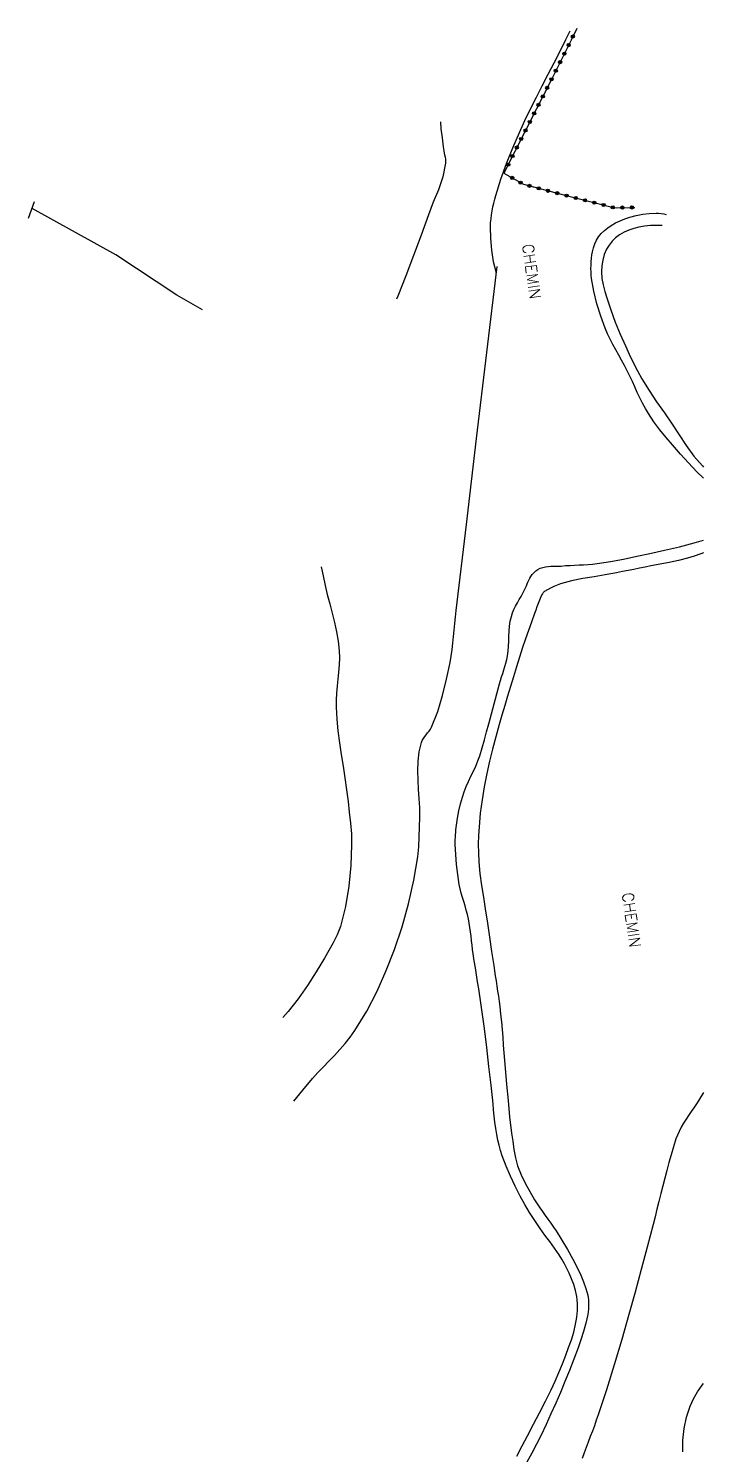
# Model space of a CAD drawing. Header units: millimetres. Extents: x 137000 to 138000, y 152000 to 153001.
# Drawn here: x 137894.2 to 138000, y 152335.4 to 152559 of the extents above; entities that cross this region are included whole.
import ezdxf

# ---------------------------------------------------------------- set-up
doc = ezdxf.new("R2010")
doc.units = ezdxf.units.MM
doc.layers.get('0').update_dxf_attribs({"linetype": 'CONTINUOUS'})
for name, color, linetype in [('W0071', 7, 'CONTINUOUS'), ('W0211', 2, 'CONTINUOUS'), ('W0214', 2, 'CONTINUOUS'), ('W0323', 7, 'CONTINUOUS'), ('W0330', 7, 'CONTINUOUS'), ('W0989', 7, 'CONTINUOUS')]:
    doc.layers.add(name, color=color, linetype=linetype)
doc.styles.get("Standard").update_dxf_attribs({"font": 'romans.shx', "width": 0.85})

# ---------------------------------------------------------------- blocks, each defined once
blk = doc.blocks.new('t323o')
at = {"color": 0, "linetype": 'Continuous'}
for radius in [0.25, 0.15]:
    blk.add_circle((0, 0), radius, dxfattribs=at)

msp = doc.modelspace()

# ---------------------------------------------------------------- linework, layer by layer
at = {"layer": 'W0071'}
for points in [[(137895.06, 152531.85), (137894.11, 152529.21)], [(138000, 152488.5), (137998.98, 152489.5), (137997.67, 152490.88), (137996.4, 152492.28), (137995.15, 152493.72), (137994.15, 152494.9), (137993.17, 152496.1), (137992.23, 152497.34), (137991.36, 152498.63), (137990.89, 152499.44), (137990.44, 152500.26), (137990.03, 152501.1), (137989.63, 152501.95), (137989.25, 152502.8), (137988.86, 152503.65), (137988.47, 152504.49), (137988.06, 152505.33), (137987.62, 152506.16), (137987.17, 152506.99), (137986.71, 152507.8), (137986.25, 152508.62), (137985.8, 152509.45), (137985.37, 152510.29), (137984.96, 152511.14), (137984.6, 152512.01), (137983.9, 152513.9), (137983.28, 152515.83), (137982.79, 152517.8), (137982.46, 152519.8), (137982.41, 152520.33), (137982.38, 152520.86), (137982.36, 152521.39), (137982.37, 152521.91), (137982.4, 152522.44), (137982.45, 152522.97), (137982.52, 152523.49), (137982.62, 152524.01), (137982.77, 152524.62), (137982.96, 152525.22), (137983.21, 152525.81), (137983.54, 152526.35), (137983.97, 152526.88), (137984.46, 152527.34), (137984.99, 152527.75), (137985.55, 152528.12), (137986.23, 152528.52), (137986.94, 152528.87), (137987.68, 152529.16), (137988.43, 152529.4), (137989.44, 152529.67), (137990.47, 152529.87), (137991.51, 152530), (137992.56, 152530.05), (137992.96, 152530.04), (137993.36, 152530), (137993.76, 152529.93), (137994.15, 152529.84)], [(137993.52, 152528.09), (137992.6, 152528.13), (137991.69, 152528.11), (137990.77, 152528.01), (137989.87, 152527.84), (137989.08, 152527.64), (137988.3, 152527.4), (137987.54, 152527.07), (137986.82, 152526.65), (137986.22, 152526.18), (137985.68, 152525.64), (137985.21, 152525.04), (137984.81, 152524.39), (137984.45, 152523.55), (137984.2, 152522.68), (137984.06, 152521.78), (137984, 152520.88), (137984.07, 152519.83), (137984.27, 152518.8), (137984.54, 152517.79), (137984.84, 152516.8), (137985.46, 152514.87), (137986.17, 152512.97), (137986.95, 152511.09), (137987.76, 152509.23), (137988.35, 152507.92), (137988.98, 152506.62), (137989.64, 152505.34), (137990.35, 152504.08), (137991.47, 152502.26), (137992.65, 152500.48), (137993.87, 152498.73), (137995.09, 152496.98), (137996.21, 152495.31), (137997.31, 152493.61), (137998.49, 152491.95), (137999.83, 152490.41), (138000, 152490.25)], [(137970.73, 152335.19), (137971.58, 152336.78), (137972.42, 152338.38), (137973.36, 152340.18), (137974.31, 152341.97), (137975.23, 152343.77), (137976.12, 152345.59), (137976.73, 152346.92), (137977.32, 152348.27), (137977.88, 152349.63), (137978.41, 152351), (137978.85, 152352.19), (137979.29, 152353.39), (137979.68, 152354.62), (137979.96, 152355.87), (137980.05, 152356.41), (137980.13, 152356.95), (137980.19, 152357.49), (137980.23, 152358.03), (137980.25, 152358.58), (137980.25, 152359.13), (137980.22, 152359.67), (137980.16, 152360.22), (137979.96, 152361.17), (137979.66, 152362.1), (137979.3, 152362.99), (137978.92, 152363.88), (137978.57, 152364.62), (137978.2, 152365.34), (137977.8, 152366.05), (137977.38, 152366.74), (137977.03, 152367.28), (137976.66, 152367.8), (137976.28, 152368.31), (137975.9, 152368.82), (137975.51, 152369.33), (137975.13, 152369.84), (137974.75, 152370.35), (137974.39, 152370.88), (137973.56, 152372.12), (137972.75, 152373.37), (137971.97, 152374.64), (137971.24, 152375.94), (137970.46, 152377.48), (137969.73, 152379.05), (137969.05, 152380.65), (137968.45, 152382.27), (137968.19, 152383.08), (137967.96, 152383.91), (137967.77, 152384.74), (137967.6, 152385.58), (137967.44, 152386.54), (137967.31, 152387.51), (137967.2, 152388.48), (137967.1, 152389.45), (137967.01, 152390.41), (137966.93, 152391.38), (137966.83, 152392.35), (137966.73, 152393.32), (137966.37, 152396.28), (137966.02, 152399.24), (137965.65, 152402.21), (137965.25, 152405.16), (137965.1, 152406.26), (137964.93, 152407.36), (137964.76, 152408.45), (137964.59, 152409.55), (137964.41, 152410.64), (137964.24, 152411.74), (137964.07, 152412.84), (137963.9, 152413.93), (137963.81, 152414.62), (137963.72, 152415.31), (137963.64, 152415.99), (137963.56, 152416.68), (137963.48, 152417.37), (137963.38, 152418.06), (137963.27, 152418.74), (137963.15, 152419.42), (137963, 152420.1), (137962.82, 152420.78), (137962.62, 152421.45), (137962.42, 152422.12), (137962.22, 152422.78), (137962.03, 152423.46), (137961.86, 152424.13), (137961.72, 152424.82), (137961.47, 152426.37), (137961.28, 152427.92), (137961.16, 152429.49), (137961.09, 152431.05), (137961.09, 152431.44), (137961.09, 152431.82), (137961.1, 152432.2), (137961.12, 152432.58), (137961.15, 152432.97), (137961.18, 152433.35), (137961.22, 152433.73), (137961.27, 152434.11), (137961.44, 152435.22), (137961.65, 152436.33), (137961.9, 152437.42), (137962.21, 152438.51), (137962.5, 152439.34), (137962.82, 152440.16), (137963.18, 152440.96), (137963.55, 152441.76), (137963.92, 152442.56), (137964.29, 152443.36), (137964.63, 152444.17), (137964.94, 152444.99), (137965.33, 152446.23), (137965.68, 152447.48), (137966, 152448.74), (137966.33, 152449.99), (137966.54, 152450.77), (137966.76, 152451.56), (137966.97, 152452.34), (137967.18, 152453.13), (137967.39, 152453.91), (137967.6, 152454.69), (137967.81, 152455.48), (137968.03, 152456.26), (137968.19, 152456.8), (137968.35, 152457.35), (137968.52, 152457.89), (137968.69, 152458.43), (137968.86, 152458.97), (137969.01, 152459.52), (137969.15, 152460.07), (137969.27, 152460.63), (137969.39, 152461.4), (137969.45, 152462.18), (137969.48, 152462.95), (137969.5, 152463.72), (137969.53, 152464.5), (137969.59, 152465.28), (137969.7, 152466.06), (137969.88, 152466.82), (137970.06, 152467.38), (137970.29, 152467.92), (137970.55, 152468.45), (137970.83, 152468.96), (137971.12, 152469.47), (137971.41, 152469.97), (137971.69, 152470.48), (137971.96, 152470.99), (137972.1, 152471.29), (137972.23, 152471.6), (137972.35, 152471.91), (137972.48, 152472.21), (137972.61, 152472.52), (137972.76, 152472.82), (137972.93, 152473.11), (137973.13, 152473.38), (137973.4, 152473.68), (137973.7, 152473.95), (137974.04, 152474.19), (137974.4, 152474.37), (137975.21, 152474.6), (137976.05, 152474.68), (137976.88, 152474.69), (137977.69, 152474.73), (137978.39, 152474.79), (137979.1, 152474.83), (137979.8, 152474.87), (137980.51, 152474.9), (137981.21, 152474.93), (137981.92, 152474.97), (137982.62, 152475.03), (137983.32, 152475.11), (137985.4, 152475.43), (137987.47, 152475.82), (137989.53, 152476.25), (137991.58, 152476.71), (137993.9, 152477.22), (137996.22, 152477.75), (137998.53, 152478.34), (138000, 152478.79)], [(138000, 152476.79), (137999.6, 152476.64), (137998.55, 152476.29), (137997.49, 152475.97), (137996.07, 152475.61), (137994.64, 152475.3), (137993.2, 152475.02), (137991.76, 152474.74), (137990.87, 152474.56), (137989.97, 152474.38), (137989.07, 152474.2), (137988.18, 152474.03), (137987.28, 152473.86), (137986.38, 152473.68), (137985.49, 152473.51), (137984.59, 152473.33), (137982.84, 152473.02), (137981.07, 152472.75), (137979.31, 152472.42), (137977.59, 152471.95), (137977.06, 152471.74), (137976.54, 152471.5), (137976.03, 152471.24), (137975.53, 152470.98), (137975.4, 152470.92), (137975.26, 152470.86), (137975.13, 152470.78), (137975, 152470.7), (137974.93, 152470.63), (137974.87, 152470.55), (137974.81, 152470.47), (137974.75, 152470.39), (137974.62, 152470.15), (137974.5, 152469.9), (137974.4, 152469.65), (137974.3, 152469.4), (137974.09, 152468.87), (137973.9, 152468.34), (137973.71, 152467.81), (137973.52, 152467.28), (137973.04, 152465.95), (137972.56, 152464.63), (137972.09, 152463.3), (137971.64, 152461.97), (137971.15, 152460.44), (137970.68, 152458.9), (137970.22, 152457.36), (137969.75, 152455.82), (137969.3, 152454.33), (137968.84, 152452.84), (137968.39, 152451.35), (137967.96, 152449.86), (137967.44, 152447.95), (137966.92, 152446.04), (137966.44, 152444.13), (137966.02, 152442.2), (137965.63, 152440.13), (137965.29, 152438.05), (137965.01, 152435.96), (137964.81, 152433.86), (137964.73, 152432.49), (137964.7, 152431.11), (137964.72, 152429.74), (137964.78, 152428.36), (137964.96, 152426.51), (137965.22, 152424.66), (137965.52, 152422.82), (137965.8, 152420.98), (137966.12, 152418.76), (137966.45, 152416.53), (137966.78, 152414.3), (137967.11, 152412.08), (137967.23, 152411.28), (137967.36, 152410.48), (137967.48, 152409.68), (137967.61, 152408.88), (137967.73, 152408.08), (137967.85, 152407.28), (137967.96, 152406.48), (137968.06, 152405.67), (137968.2, 152404.47), (137968.31, 152403.26), (137968.42, 152402.05), (137968.52, 152400.84), (137968.61, 152399.63), (137968.7, 152398.42), (137968.8, 152397.21), (137968.91, 152396.01), (137969.14, 152393.46), (137969.36, 152390.91), (137969.61, 152388.36), (137969.92, 152385.83), (137970.1, 152384.54), (137970.28, 152383.24), (137970.52, 152381.95), (137970.86, 152380.69), (137971.4, 152379.3), (137972.06, 152377.96), (137972.78, 152376.66), (137973.52, 152375.38), (137973.91, 152374.74), (137974.32, 152374.12), (137974.75, 152373.52), (137975.19, 152372.92), (137975.62, 152372.32), (137976.06, 152371.71), (137976.48, 152371.1), (137976.88, 152370.48), (137977.79, 152369.03), (137978.68, 152367.57), (137979.52, 152366.08), (137980.29, 152364.55), (137980.76, 152363.54), (137981.19, 152362.52), (137981.56, 152361.47), (137981.85, 152360.4), (137981.91, 152360.07), (137981.95, 152359.73), (137981.96, 152359.4), (137981.97, 152359.06), (137981.97, 152358.64), (137981.96, 152358.21), (137981.92, 152357.78), (137981.86, 152357.36), (137981.57, 152356.03), (137981.2, 152354.72), (137980.77, 152353.43), (137980.33, 152352.15), (137979.69, 152350.38), (137979.01, 152348.62), (137978.29, 152346.87), (137977.56, 152345.13), (137976.84, 152343.46), (137976.09, 152341.79), (137975.33, 152340.14), (137974.55, 152338.49), (137973.83, 152337.06), (137973.08, 152335.63), (137972.33, 152334.22)]]:
    msp.add_lwpolyline(points, dxfattribs=at)
at = {"layer": 'W0211'}
for points in [[(137958.78, 152544.38), (137958.84, 152543.27), (137959.02, 152541.85), (137959.18, 152540.44), (137959.22, 152540.12), (137959.28, 152539.8), (137959.35, 152539.48), (137959.42, 152539.17), (137959.48, 152538.85), (137959.53, 152538.53), (137959.55, 152538.2), (137959.54, 152537.87), (137959.15, 152535.76), (137958.45, 152533.73), (137957.63, 152531.76), (137956.87, 152529.81), (137955.73, 152526.6), (137954.56, 152523.39), (137953.36, 152520.2), (137952.09, 152517.03), (137951.9, 152516.54)], [(137940.09, 152474.62), (137940.37, 152473.17), (137940.68, 152471.7), (137941.03, 152470.24), (137941.4, 152468.8), (137941.78, 152467.35), (137942.14, 152465.89), (137942.46, 152464.42), (137942.71, 152462.94), (137942.88, 152461.44), (137942.92, 152460.33), (137942.89, 152459.22), (137942.8, 152458.11), (137942.68, 152457.01), (137942.56, 152455.92), (137942.45, 152454.81), (137942.39, 152453.71), (137942.39, 152452.6), (137942.5, 152450.73), (137942.69, 152448.88), (137942.93, 152447.03), (137943.21, 152445.18), (137943.51, 152443.35), (137943.79, 152441.51), (137944.06, 152439.66), (137944.28, 152437.82), (137944.47, 152436.12), (137944.67, 152434.43), (137944.81, 152432.72), (137944.84, 152431.01), (137944.69, 152427.78), (137944.39, 152424.55), (137943.87, 152421.35), (137943.07, 152418.2), (137942.58, 152416.9), (137941.97, 152415.65), (137941.29, 152414.45), (137940.59, 152413.27), (137939.29, 152411.09), (137937.93, 152408.95), (137936.47, 152406.87), (137934.89, 152404.87), (137934.07, 152403.93)], [(138000, 152392.18), (137999.28, 152391), (137998.89, 152390.39), (137998.49, 152389.78), (137998.08, 152389.19), (137997.67, 152388.59), (137997.26, 152387.99), (137996.87, 152387.37), (137996.5, 152386.74), (137996.17, 152386.09), (137995.68, 152384.9), (137995.28, 152383.67), (137994.94, 152382.43), (137994.59, 152381.19), (137994.25, 152379.98), (137993.92, 152378.77), (137993.61, 152377.56), (137993.31, 152376.34), (137993.01, 152375.12), (137992.71, 152373.9), (137992.4, 152372.68), (137992.09, 152371.47), (137991.17, 152367.94), (137990.25, 152364.42), (137989.31, 152360.9), (137988.32, 152357.39), (137987.18, 152353.44), (137986, 152349.5), (137984.78, 152345.58), (137983.5, 152341.67), (137983.2, 152340.81), (137982.9, 152339.95), (137982.58, 152339.09), (137982.26, 152338.24), (137981.94, 152337.39), (137981.62, 152336.53), (137981.31, 152335.67), (137981, 152334.81)]]:
    msp.add_lwpolyline(points, dxfattribs=at)
at = {"layer": 'W0214'}
for points in [[(137967.53, 152520.65), (137967.1, 152522.44), (137966.8, 152524.25), (137966.64, 152526.08), (137966.61, 152527.92), (137966.63, 152528.54), (137966.69, 152529.17), (137966.77, 152529.79), (137966.87, 152530.41), (137966.99, 152531.02), (137967.13, 152531.63), (137967.28, 152532.23), (137967.44, 152532.84), (137968.21, 152535.37), (137969.12, 152537.85), (137970.13, 152540.29), (137971.17, 152542.72), (137972.01, 152544.57), (137972.89, 152546.4), (137973.8, 152548.21), (137974.73, 152550.02), (137975.67, 152551.82), (137976.6, 152553.62), (137977.52, 152555.43), (137978.41, 152557.25), (137979.08, 152558.62)], [(137935.8, 152390.84), (137937.18, 152392.56), (137938.71, 152394.37), (137939.55, 152395.3), (137940.42, 152396.21), (137941.29, 152397.11), (137942.16, 152398.01), (137943.01, 152398.94), (137943.84, 152399.89), (137944.63, 152400.87), (137945.36, 152401.9), (137947.22, 152404.93), (137948.85, 152408.08), (137950.28, 152411.31), (137951.56, 152414.61), (137952.76, 152418.17), (137953.76, 152421.79), (137954.58, 152425.46), (137955.22, 152429.16), (137955.38, 152430.7), (137955.45, 152432.26), (137955.47, 152433.81), (137955.51, 152435.35), (137955.51, 152436.81), (137955.44, 152438.26), (137955.34, 152439.7), (137955.25, 152441.15), (137955.2, 152442.63), (137955.25, 152444.11), (137955.43, 152445.59), (137955.78, 152447.04), (137955.92, 152447.38), (137956.1, 152447.7), (137956.31, 152447.99), (137956.53, 152448.27), (137956.76, 152448.55), (137956.98, 152448.83), (137957.18, 152449.13), (137957.35, 152449.44), (137958.34, 152451.9), (137959.11, 152454.44), (137959.73, 152457.01), (137960.27, 152459.58), (137960.46, 152460.6), (137960.61, 152461.62), (137960.73, 152462.64), (137960.83, 152463.66), (137960.93, 152464.68), (137961.02, 152465.7), (137961.12, 152466.73), (137961.23, 152467.75), (137962.83, 152481.23), (137964.43, 152494.71), (137966.04, 152508.19), (137967.65, 152521.67)], [(137996.74, 152335.87), (137996.76, 152337.69), (137996.96, 152339.5), (137997.34, 152341.27), (137997.9, 152343.01), (137998.43, 152344.18), (137999.08, 152345.28), (137999.82, 152346.32), (138000, 152346.55)]]:
    msp.add_lwpolyline(points, dxfattribs=at)
at = {"layer": 'W0323'}
for points in [[(137980.12, 152559), (137979.24, 152557.17), (137976, 152550.69), (137973.81, 152546.4), (137968.71, 152536.32)], [(137968.71, 152536.32), (137971.79, 152534.57), (137977.68, 152533.02), (137985.88, 152530.93), (137986.33, 152530.91), (137989.25, 152530.96)]]:
    msp.add_lwpolyline(points, dxfattribs=at)
at = {"layer": 'W0330'}
msp.add_lwpolyline([(137921.47, 152514.91), (137917.43, 152517.19), (137907.87, 152523.53), (137894.77, 152530.78)], dxfattribs=at)

# ---------------------------------------------------------------- block references
at = {"layer": 'W0323'}
for p, rotation in [((137978.86, 152556.4), 243.3960274695007), ((137979.52, 152557.75), 244.3884841061873), ((137977.52, 152553.72), 243.3960274695007), ((137978.19, 152555.06), 243.3960274695007), ((137976.84, 152552.38), 243.3960274695007), ((137975.49, 152549.7), 243.0091635944904), ((137976.17, 152551.04), 243.3960274695007), ((137974.13, 152547.03), 243.0091635944904), ((137974.81, 152548.36), 243.0091635944904), ((137973.45, 152545.69), 243.1355555265154), ((137972.1, 152543.01), 243.1355555265154), ((137972.78, 152544.35), 243.1355555265154), ((137970.74, 152540.34), 243.1355555265154), ((137971.42, 152541.68), 243.1355555265154), ((137970.06, 152539), 243.1355555265154), ((137969.39, 152537.66), 243.1355555265154), ((137970.01, 152535.58), 330.4354510383264), ((137971.32, 152534.84), 330.4354510383264), ((137972.72, 152534.33), 345.1879640063491), ((137974.17, 152533.95), 345.1879640063491), ((137975.62, 152533.56), 345.1879640063491), ((137977.07, 152533.18), 345.1879640063491), ((137978.52, 152532.8), 345.7436103908352), ((137979.97, 152532.43), 345.7436103908352), ((137981.43, 152532.06), 345.7436103908352), ((137982.88, 152531.7), 345.7436103908352), ((137984.33, 152531.33), 345.7436103908352), ((137985.79, 152530.96), 345.7436103908352), ((137987.28, 152530.93), 0.9215158911639736), ((137988.78, 152530.95), 0.9215158911639736)]:
    msp.add_blockref('t323o', p, dxfattribs=dict(at, rotation=rotation))

# ---------------------------------------------------------------- texts
at = {"layer": 'W0989'}
for p in [(137971.58, 152525.1), (137987.23, 152423.42)]:
    msp.add_text('CHEMIN', height=1.75, rotation=278.1695, dxfattribs=at).set_placement(p)

doc.saveas('drawing.dxf')
